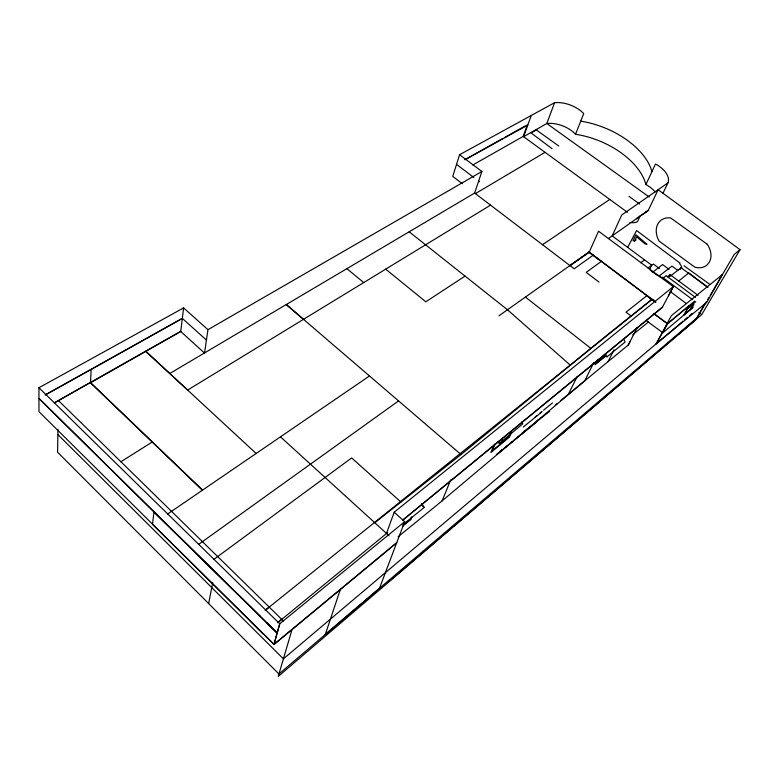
<?xml version="1.0" encoding="UTF-8"?>
<svg xmlns="http://www.w3.org/2000/svg" width="779" height="779" viewBox="0 0 779 779"><rect width="100%" height="100%" fill="white"/><g stroke="black" fill="none" stroke-linecap="round" stroke-linejoin="round"><path stroke-width="1.17" d="M57.977 429.268L57.578 452.2L278.931 674.001L698.374 316.605M206.445 340.072L182.335 318.387L91.124 369.48L90.52 382.616L202.55 490.127M169.754 373.521L474.625 193.046L574.162 268.784L593.257 255.161M180.728 331.513L183.61 307.909L207.954 329.692L204.546 353.072L180.728 331.513L90.374 382.859M256.135 453.475L145.712 351.261L187.544 389.977M208.665 603.598L212.648 582.799M303.44 319.283L286.273 304.55L461.061 454.547L607.445 334.814L652.004 299.302L655.811 302.145M250.994 621.652L263.594 634.262L38.96 411.643L38.95 387.738L183.61 307.909M292.047 629.471L278.23 676.445L696.085 319.39L706.495 301.668M655.158 191.926A21.53 12.678 23.5 0 0 645.927 184.555A65.602 38.872 21.8 0 0 575.535 134.27L583.724 113.607A23.428 13.243 20.6 0 0 554.58 102.701L459.581 154.719L452.745 176.395L462.259 183.63M325.301 634.495L340.374 589.382M474.577 193.202L481.889 171.477L459.581 154.719M472.726 165.051L523.196 136.393L527.373 124.728M531.171 115.672L523.624 136.705L546.829 123.52L554.58 102.701M386.481 533.401L394.193 512.222L673.299 286.633L598.545 231.207L589.158 252.279L569.936 265.571M394.193 512.222L404.691 521.667L379.49 588.242L325.262 634.457M411.37 517.071L410.523 519.262L403.376 525.046M558.757 146.004L535.913 129.655M411.818 517.198L410.961 519.437L402.646 526.176M398.098 536.78L442.141 500.848L450.7 479.903M494.441 444.361L490.867 452.55L509.408 437.038L511.696 431.926M495.337 443.563L492.153 450.866L508.872 436.873L510.264 433.757M500.576 443.816L502.416 439.648M569.868 265.717L589.08 252.016L655.743 302.077M629.89 341.825L628.536 344.805L560.929 400.406M645.927 184.555L655.49 164.018A21.88 12.6 23.4 0 1 667.973 182.861L662.773 193.659M640.426 215.462L637.485 221.674A16.184 12.474 55.3 0 1 629.929 222.375M642.665 214.527L648.303 210.301L658.138 189.716L740.05 249.66L701.762 314.541L453.407 526.468M634.554 241.081L636.589 236.816L644.944 243.788L646.969 244.314L635.956 234.8L633.006 240.682L634.554 241.081L636.161 239.913M577.366 376.257L568.329 394.32M537.685 419.949L536.663 422.023L496.69 454.459L502.192 449.931M593.744 362.615L584.786 380.785L442.141 500.848M597.659 359.401L594.99 364.796L605.828 355.954M598.087 359.343L596.042 363.472L605.78 355.536M604.027 356.957L605.059 354.903M649.54 269.583L651.731 265.201L612.167 235.891L621.73 214.994L667.973 182.861M608.068 361.641L614.105 349.693M628.225 345.058L637.3 327.462M652.004 299.302L654.779 301.58L589.158 252.279M669.249 276.311L670.096 274.685L698.042 295.329M680.077 269.553L681.031 267.733L707.731 287.324M668.46 295.777L673.299 286.633L662.393 307.277L402.792 520.129M656.2 343.812L671.381 315.67L722.425 274.568L706.806 302.281L656.2 343.812L667.486 323.752L689.142 305.68L684.215 314.765L692.219 308.007M627.67 247.371L636.589 230.535L680.009 263.068L679.648 263.76A6.427 4.937 50 0 1 681.829 268.093M684.215 314.765L689.211 305.66M689.649 310.159L694.634 301.132L667.486 323.752L662.686 332.643L646.219 320.529M678.782 334.074L696.046 319.419L704.829 303.81M721.003 276.457L722.211 274.403M707.721 299.584L708.948 297.5M710.175 295.416L734.276 254.382L740.05 249.66M388.76 581.611L441.401 536.702M443.251 535.134L451.557 528.035M682.949 321.211L283.41 658.849L57.88 434.565M684.79 319.653L687.555 317.316M689.396 315.758L692.161 313.421M687.701 308.416L693.154 303.829M662.676 332.935L693.378 307.072M691.431 306.936L694.011 304.774M497.713 441.878L499.446 443.319L522.777 423.834L521.687 421.945M687.721 308.357L695.725 301.668M549.692 411.273L522.144 433.134M555.378 404.973L557.228 403.444M500.137 451.333L501.861 449.911M504.023 448.412L507.694 445.393M509.524 443.884L512.28 441.625M514.111 440.116L527.86 428.791M402.441 520.314L662.471 307.13M277.704 622.694L387.738 532.476M535.241 417.018L537.101 415.489M539.905 413.191L541.765 411.663M543.547 410.202L552.447 402.909M632.752 334.766L648.664 321.756M404.691 521.667L279.749 623.784L273.965 644.369L152.499 524.355L153.95 511.959L38.96 398.439L277.129 632.986L153.95 511.959L260.089 616.208M604.368 354.815L606.977 356.85L625.138 342.02L623.551 338.933M278.122 622.314L281.745 619.363M523.274 427.028L542.067 411.77M402.996 524.608L424.175 507.46L421.751 503.429M265.172 610.376L651.614 299.701L646.901 295.669L626.014 312.165L631.107 316.04M678.49 281.2L688.48 273.195M265.571 610.006L269.222 607.094M374.787 522.748L461.061 454.547M667.389 276.818L670.096 274.685M670.076 276.379L681.031 267.733M662.617 278.463L666.133 275.708L695.384 297.354M652.432 272.416L662.598 264.578L669.005 269.3M648.001 268.054L653.318 264.023L659.394 268.512M640.825 262.737L644.574 259.913M213.777 559.439L351.65 457.925L400.971 502.046M198.489 544.492L398.546 400.942M608.341 238.598L648.303 210.301M648.566 210.349L636.336 218.782M498.969 315.797L589.08 252.016M167.514 514.082L369.489 375.965M542.505 244.694L609.782 199.443M465.034 276.097L425.821 301.804L385.663 269.125M120.911 461.743L152.343 441.946M187.525 390.143L490.536 205.15M475.394 193.63L545.076 152.324M207.954 329.692L481.889 171.477M536.76 129.703L531.083 132.936L552.087 148.692M89.157 383.132L54.364 402.889L180.747 331.348M464.995 159.656L503.049 138.341M505.172 137.162L525.26 125.916M45.328 394.875L182.335 318.387M45.211 394.963L91.124 369.48M465.044 159.685L527.811 125.049M649.228 197.019L546.829 123.52A23.068 13.34 20.6 0 1 575.535 134.27M628.994 196.366L639.617 204.03M684.02 265.756L709.961 284.491M523.196 136.393L627.485 212.336M653.795 313.742L667.486 323.752L653.912 313.509M677.954 270.498L671.936 266.077L659.053 276.126L660.787 277.412M662.101 277.003L692.726 299.711M650.484 270.284L657.096 275.182M670.096 291.434L686.338 303.528M589.012 252.172L601.3 261.403L586.197 272.368L599.012 282.095M456.533 164.388L473.836 177.466M478.647 181.098L479.426 181.682M688.918 272.962L707.819 287.276M698.87 312.34L700.818 313.791M525.436 297.072L590.871 348.369M409.179 231.791L507.489 309.769L569.848 364.776M346.889 268.667L363.686 282.534M422.481 505.951L424.175 507.46M280.459 436.844L389.042 535.728M90.208 382.528L202.413 490.215M58.474 400.562L283.459 621.048M38.95 387.738L279.749 623.784L274.004 644.408L263.633 634.116M266.652 622.645L277.178 633.025M498.326 441.391L499.446 443.319M605.361 353.724L606.977 356.85M580.725 121.164A66.264 38.726 21.8 0 1 651.945 171.633M396.696 542.749L274.004 644.408L396.715 542.72M707.137 244.178L670.69 217.984A18.453 14.412 51.8 0 0 659.18 241.13L694.819 267.148A17.586 13.788 49.7 0 0 709.474 261.861A17.586 13.788 49.7 0 0 707.137 244.178"/></g></svg>
